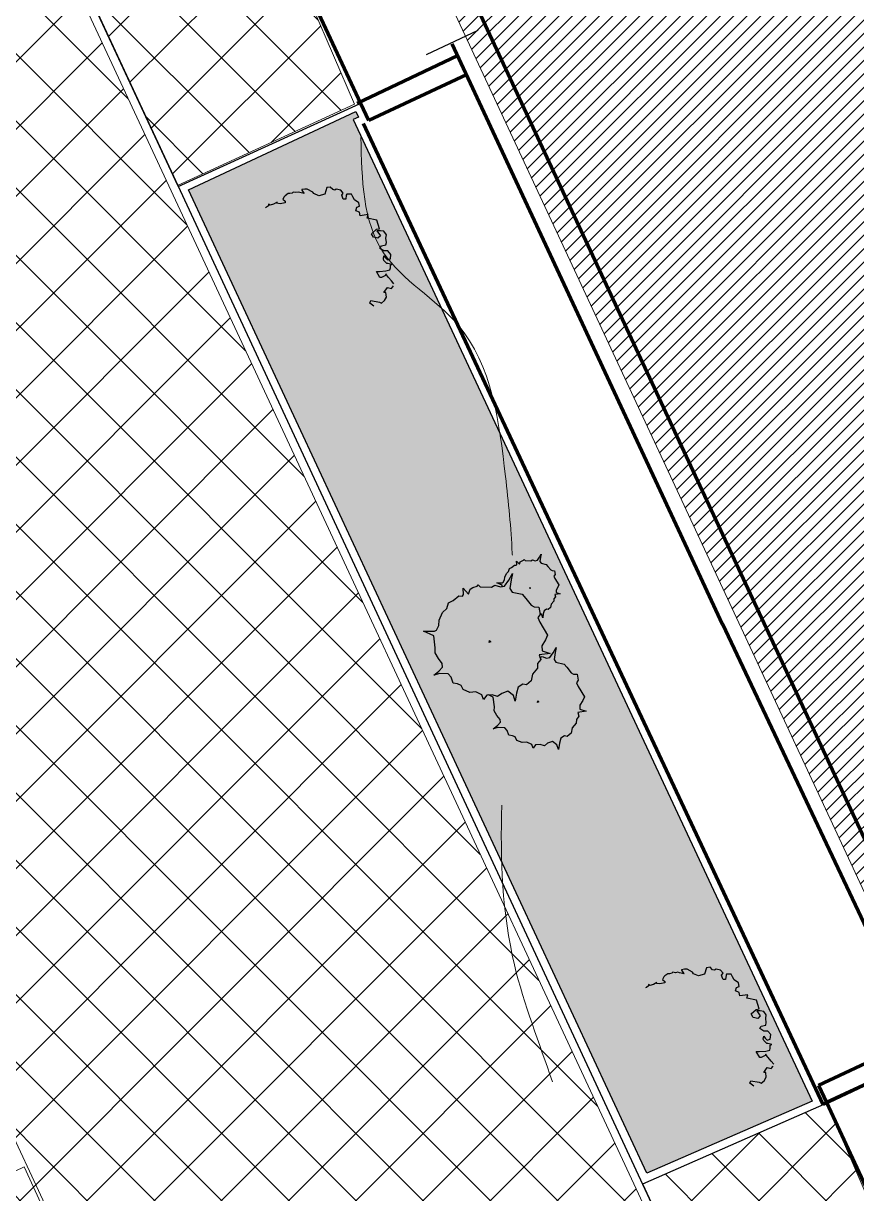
# Model space of a CAD drawing. Header units: millimetres. Extents: x 5637 to 6048, y 3385 to 3927.
# Drawn here: x 5896.75 to 5907.71, y 3644.55 to 3659.94 of the extents above; entities that cross this region are included whole.
import ezdxf

# ---------------------------------------------------------------- set-up
doc = ezdxf.new("R2010")
doc.units = ezdxf.units.MM
for name, color, linetype, lineweight in [('1', 19, 'Continuous', 15), ('door', 150, 'Continuous', 0), ('hatch', 253, 'Continuous', 13), ('road', 19, 'Continuous', 30), ('trees new', 7, 'Continuous', 20), ('wall', 7, 'Continuous', 80)]:
    doc.layers.add(name, color=color, linetype=linetype, lineweight=lineweight)
doc.layers.add('Contour Lines', color=253, linetype='Continuous')
doc.layers.add('plants1', color=7, linetype='Continuous', true_color=0x89ee5d)
pattern_1 = [(45, (2816.3681, -1263.7476), (-0.265165043, 0.265165043), []), (135, (2816.3681, -1263.7476), (-0.79549513, 0.265165043), [0.9375, -0.5625])]
pattern_2 = [(45, (2816.3681, -1263.7476), (-0.44194174, 0.44194174), []), (135, (2816.3681, -1263.7476), (-0.44194174, -0.44194174), [])]

# ---------------------------------------------------------------- blocks, each defined once
blk = doc.blocks.new('695')
at = {"layer": 'plants1'}
h = blk.add_hatch(color=256, dxfattribs=at)
h.set_gradient(color1=(75, 160, 114), color2=(211, 49, 119), rotation=225, name='INVHEMISPHERICAL')
h.paths.add_polyline_path([(2594.806, 4785.635), (2594.839, 4785.591), (2594.883, 4785.547), (2594.949, 4785.569), (2594.96, 4785.668), (2594.894, 4785.745), (2594.806, 4785.745), (2594.718, 4785.8), (2594.751, 4785.855), (2594.85, 4785.877), (2594.861, 4785.932), (2594.85, 4786.02), (2594.861, 4786.097), (2594.806, 4786.174), (2594.729, 4786.185), (2594.652, 4786.185), (2594.729, 4786.075), (2594.674, 4786.02), (2594.575, 4786.042), (2594.531, 4786.119), (2594.641, 4786.218), (2594.707, 4786.229), (2594.651, 4786.419), (2594.435, 4786.463), (2594.457, 4786.54), (2594.282, 4786.513), (2594.271, 4786.59), (2594.19, 4786.625), (2594.212, 4786.702), (2594.267, 4786.724), (2594.256, 4786.801), (2594.157, 4786.867), (2594.124, 4786.933), (2594.091, 4786.988), (2593.992, 4786.988), (2593.981, 4786.966), (2593.97, 4786.878), (2593.915, 4786.878), (2593.904, 4786.9), (2593.882, 4786.966), (2593.915, 4787.01), (2593.86, 4787.076), (2593.761, 4787.098), (2593.728, 4787.076), (2593.684, 4787.087), (2593.629, 4787.142), (2593.552, 4787.131), (2593.508, 4786.988), (2593.376, 4786.955), (2593.266, 4786.999), (2593.244, 4787.032), (2593.124, 4787.098), (2593.069, 4787.098), (2593.003, 4787.087), (2593.003, 4787.076), (2593.047, 4787.01), (2593.058, 4786.999), (2592.959, 4787.021), (2592.926, 4787.032), (2592.871, 4787.021), (2592.816, 4787.032), (2592.794, 4787.01), (2592.739, 4786.999), (2592.717, 4786.999), (2592.706, 4786.999), (2592.64, 4786.955), (2592.618, 4786.933), (2592.585, 4786.878), (2592.64, 4786.834), (2592.64, 4786.801), (2592.53, 4786.779), (2592.453, 4786.79), (2592.464, 4786.812), (2592.387, 4786.768), (2592.31, 4786.746), (2592.277, 4786.768), (2592.277, 4786.735), (2592.233, 4786.702), (2592.211, 4786.691), (2592.145, 4786.658), (2592.145, 4786.603), (2592.145, 4786.559), (2592.134, 4786.526), (2592.101, 4786.504), (2592.046, 4786.493), (2592.002, 4786.416), (2591.958, 4786.383), (2592.057, 4786.35), (2592.079, 4786.328), (2592.068, 4786.284), (2592.013, 4786.284), (2591.947, 4786.273), (2591.837, 4786.24), (2591.837, 4786.229), (2591.826, 4786.174), (2591.738, 4786.13), (2591.727, 4786.108), (2591.76, 4786.009), (2591.771, 4785.943), (2591.771, 4785.811), (2591.771, 4785.8), (2591.705, 4785.789), (2591.639, 4785.822), (2591.639, 4785.756), (2591.65, 4785.723), (2591.672, 4785.657), (2591.76, 4785.679), (2591.727, 4785.591), (2591.683, 4785.547), (2591.639, 4785.536), (2591.628, 4785.481), (2591.65, 4785.437), (2591.672, 4785.459), (2591.705, 4785.404), (2591.65, 4785.349), (2591.617, 4785.338), (2591.584, 4785.272), (2591.595, 4785.129), (2591.65, 4785.118), (2591.672, 4785.184), (2591.782, 4785.129), (2591.892, 4785.096), (2591.848, 4785.053), (2591.76, 4785.042), (2591.727, 4784.932), (2591.727, 4784.921), (2591.782, 4784.866), (2591.859, 4784.844), (2591.837, 4784.8), (2591.837, 4784.668), (2591.826, 4784.602), (2591.914, 4784.558), (2591.991, 4784.613), (2592.024, 4784.646), (2592.123, 4784.569), (2592.101, 4784.448), (2592.057, 4784.426), (2592.156, 4784.272), (2592.189, 4784.228), (2592.288, 4784.195), (2592.42, 4784.239), (2592.508, 4784.184), (2592.563, 4784.096), (2592.475, 4783.953), (2592.508, 4783.887), (2592.596, 4783.821), (2592.794, 4783.865), (2592.937, 4783.909), (2592.859, 4784.03), (2592.86, 4784.041), (2593.091, 4784.041), (2593.124, 4783.964), (2593.058, 4783.931), (2593.025, 4783.854), (2593.08, 4783.821), (2593.168, 4783.81), (2593.201, 4783.799), (2593.277, 4783.843), (2593.299, 4783.865), (2593.376, 4783.832), (2593.442, 4783.81), (2593.541, 4783.777), (2593.596, 4783.81), (2593.651, 4783.865), (2593.684, 4783.876), (2593.761, 4783.898), (2593.772, 4783.92), (2593.739, 4783.986), (2593.684, 4784.03), (2593.706, 4784.074), (2593.75, 4784.118), (2593.849, 4784.085), (2593.926, 4784.041), (2593.992, 4783.997), (2593.926, 4783.942), (2594.091, 4783.92), (2594.146, 4783.997), (2594.124, 4784.041), (2594.058, 4784.107), (2594.124, 4784.151), (2594.212, 4784.151), (2594.311, 4784.118), (2594.377, 4784.184), (2594.377, 4784.305), (2594.388, 4784.338), (2594.531, 4784.36), (2594.542, 4784.327), (2594.597, 4784.404), (2594.619, 4784.459), (2594.586, 4784.536), (2594.498, 4784.602), (2594.52, 4784.657), (2594.707, 4784.624), (2594.751, 4784.602), (2594.817, 4784.657), (2594.861, 4784.734), (2594.85, 4784.833), (2594.806, 4784.833), (2594.883, 4784.943), (2594.971, 4784.921), (2595.015, 4784.976), (2595.026, 4785.02), (2594.971, 4785.085), (2594.905, 4785.162), (2594.861, 4785.217), (2594.85, 4785.239), (2594.839, 4785.206), (2594.751, 4785.162), (2594.718, 4785.162), (2594.641, 4785.294), (2594.707, 4785.294), (2594.85, 4785.305), (2594.938, 4785.327), (2594.949, 4785.371), (2594.949, 4785.437), (2594.982, 4785.448), (2594.894, 4785.47), (2594.872, 4785.47), (2594.806, 4785.536), (2594.795, 4785.569)])
at = {"layer": 'plants1', "color": 3, "linetype": 'Continuous'}
for p, q in [((2592.64, 4786.955), (2592.618, 4786.933)), ((2592.706, 4786.999), (2592.64, 4786.955)), ((2592.717, 4786.999), (2592.706, 4786.999)), ((2592.739, 4786.999), (2592.717, 4786.999)), ((2592.794, 4787.01), (2592.739, 4786.999)), ((2592.816, 4787.032), (2592.794, 4787.01)), ((2592.871, 4787.021), (2592.816, 4787.032)), ((2592.816, 4787.032), (2592.816, 4787.032)), ((2592.926, 4787.032), (2592.871, 4787.021)), ((2592.959, 4787.021), (2592.926, 4787.032)), ((2593.058, 4786.999), (2592.959, 4787.021)), ((2593.069, 4787.098), (2593.003, 4787.087)), ((2593.003, 4787.087), (2593.003, 4787.087)), ((2593.003, 4787.087), (2593.003, 4787.076)), ((2593.003, 4787.076), (2593.047, 4787.01)), ((2593.047, 4787.01), (2593.058, 4786.999)), ((2593.124, 4787.098), (2593.069, 4787.098)), ((2593.244, 4787.032), (2593.124, 4787.098)), ((2593.266, 4786.999), (2593.244, 4787.032)), ((2593.376, 4786.955), (2593.266, 4786.999)), ((2593.508, 4786.988), (2593.376, 4786.955)), ((2593.552, 4787.131), (2593.508, 4786.988)), ((2593.629, 4787.142), (2593.552, 4787.131)), ((2593.684, 4787.087), (2593.629, 4787.142)), ((2593.728, 4787.076), (2593.684, 4787.087)), ((2593.761, 4787.098), (2593.728, 4787.076)), ((2593.86, 4787.076), (2593.761, 4787.098)), ((2593.915, 4787.01), (2593.86, 4787.076)), ((2593.882, 4786.966), (2593.915, 4787.01)), ((2593.904, 4786.9), (2593.882, 4786.966)), ((2593.981, 4786.966), (2593.97, 4786.878)), ((2593.992, 4786.988), (2593.981, 4786.966)), ((2594.091, 4786.988), (2593.992, 4786.988)), ((2594.124, 4786.933), (2594.091, 4786.988)), ((2592.233, 4786.702), (2592.211, 4786.691)), ((2592.277, 4786.735), (2592.233, 4786.702)), ((2592.31, 4786.746), (2592.277, 4786.768)), ((2592.277, 4786.768), (2592.277, 4786.735)), ((2592.387, 4786.768), (2592.31, 4786.746)), ((2592.464, 4786.812), (2592.387, 4786.768)), ((2592.453, 4786.79), (2592.464, 4786.812)), ((2592.53, 4786.779), (2592.453, 4786.79)), ((2592.64, 4786.801), (2592.53, 4786.779)), ((2592.618, 4786.933), (2592.585, 4786.878)), ((2592.585, 4786.878), (2592.64, 4786.834)), ((2592.64, 4786.834), (2592.64, 4786.801)), ((2593.915, 4786.878), (2593.904, 4786.9)), ((2593.97, 4786.878), (2593.915, 4786.878)), ((2594.157, 4786.867), (2594.124, 4786.933)), ((2594.256, 4786.801), (2594.157, 4786.867)), ((2594.19, 4786.625), (2594.212, 4786.702)), ((2594.212, 4786.702), (2594.267, 4786.724)), ((2594.267, 4786.724), (2594.256, 4786.801)), ((2594.267, 4786.592), (2594.19, 4786.625)), ((2594.282, 4786.513), (2594.271, 4786.59)), ((2594.457, 4786.54), (2594.282, 4786.513)), ((2594.435, 4786.463), (2594.457, 4786.54)), ((2594.651, 4786.419), (2594.435, 4786.463)), ((2594.531, 4786.119), (2594.641, 4786.218)), ((2594.641, 4786.218), (2594.707, 4786.229)), ((2594.707, 4786.229), (2594.651, 4786.419)), ((2594.652, 4786.185), (2594.729, 4786.075)), ((2594.729, 4786.185), (2594.652, 4786.185)), ((2594.806, 4786.174), (2594.729, 4786.185)), ((2594.575, 4786.042), (2594.531, 4786.119)), ((2594.674, 4786.02), (2594.575, 4786.042)), ((2594.729, 4786.075), (2594.674, 4786.02)), ((2594.861, 4786.097), (2594.806, 4786.174)), ((2594.85, 4786.02), (2594.861, 4786.097)), ((2594.861, 4785.932), (2594.85, 4786.02)), ((2594.85, 4785.877), (2594.861, 4785.932)), ((2594.718, 4785.8), (2594.751, 4785.855)), ((2594.806, 4785.745), (2594.718, 4785.8)), ((2594.751, 4785.855), (2594.85, 4785.877)), ((2594.894, 4785.745), (2594.806, 4785.745)), ((2594.96, 4785.668), (2594.894, 4785.745)), ((2594.795, 4785.569), (2594.806, 4785.635)), ((2594.806, 4785.536), (2594.795, 4785.569)), ((2594.806, 4785.635), (2594.839, 4785.591)), ((2594.872, 4785.47), (2594.806, 4785.536)), ((2594.839, 4785.591), (2594.883, 4785.547)), ((2594.894, 4785.47), (2594.872, 4785.47)), ((2594.883, 4785.547), (2594.949, 4785.569)), ((2594.982, 4785.448), (2594.894, 4785.47)), ((2594.949, 4785.569), (2594.96, 4785.668)), ((2594.949, 4785.437), (2594.982, 4785.448)), ((2594.949, 4785.371), (2594.949, 4785.437)), ((2594.718, 4785.162), (2594.641, 4785.294)), ((2594.641, 4785.294), (2594.707, 4785.294)), ((2594.707, 4785.294), (2594.85, 4785.305)), ((2594.751, 4785.162), (2594.718, 4785.162)), ((2594.839, 4785.206), (2594.751, 4785.162)), ((2594.85, 4785.239), (2594.839, 4785.206)), ((2594.85, 4785.305), (2594.938, 4785.327)), ((2594.861, 4785.217), (2594.85, 4785.239)), ((2594.905, 4785.162), (2594.861, 4785.217)), ((2594.971, 4785.085), (2594.905, 4785.162)), ((2594.938, 4785.327), (2594.949, 4785.371)), ((2594.806, 4784.833), (2594.883, 4784.943)), ((2594.883, 4784.943), (2594.971, 4784.921)), ((2595.026, 4785.02), (2594.971, 4785.085)), ((2594.971, 4784.921), (2595.015, 4784.976)), ((2594.498, 4784.602), (2594.52, 4784.657)), ((2594.52, 4784.657), (2594.707, 4784.624)), ((2594.751, 4784.602), (2594.817, 4784.657)), ((2594.85, 4784.833), (2594.806, 4784.833)), ((2594.817, 4784.657), (2594.861, 4784.734)), ((2594.861, 4784.734), (2594.85, 4784.833)), ((2594.586, 4784.536), (2594.498, 4784.602)), ((2594.707, 4784.624), (2594.751, 4784.602))]:
    blk.add_line(p, q, dxfattribs=at)
blk = doc.blocks.new('654')
at = {"layer": 'trees new', "color": 94, "lineweight": 30, "true_color": 0x0cac0c}
for points in [[(2858.719, 5028.482), (2858.724, 5028.519), (2858.862, 5028.577), (2858.718, 5028.579), (2858.692, 5028.595), (2858.661, 5028.658), (2858.659, 5028.728), (2858.618, 5028.826), (2858.564, 5028.881), (2858.543, 5028.959), (2858.486, 5028.99), (2858.413, 5029.052), (2858.365, 5029.051), (2858.35, 5029.073), (2858.359, 5029.158), (2858.284, 5029.08), (2858.264, 5029.148), (2858.232, 5029.168), (2858.175, 5029.19), (2858.161, 5029.207), (2858.134, 5029.18), (2857.984, 5029.182), (2857.945, 5029.211), (2857.869, 5029.188), (2857.814, 5029.201), (2857.763, 5029.28), (2857.717, 5029.368), (2857.732, 5029.286), (2857.745, 5029.17), (2857.714, 5029.124), (2857.578, 5029.1), (2857.53, 5029.048), (2857.456, 5028.96), (2857.416, 5028.941), (2857.356, 5028.939), (2857.336, 5028.843), (2857.365, 5028.8), (2857.336, 5028.74), (2857.228, 5028.574), (2857.253, 5028.511), (2857.298, 5028.431), (2857.293, 5028.365), (2857.188, 5028.335), (2857.329, 5028.313), (2857.306, 5028.25), (2857.348, 5028.198), (2857.349, 5028.137), (2857.412, 5028.055), (2857.427, 5027.968), (2857.488, 5027.913), (2857.535, 5027.919), (2857.594, 5027.878), (2857.615, 5027.796), (2857.626, 5027.694), (2857.654, 5027.768), (2857.709, 5027.81)], [(2857.665, 5026.634), (2857.613, 5026.672), (2857.492, 5026.636), (2857.403, 5026.656), (2857.322, 5026.782), (2857.248, 5026.924), (2857.273, 5026.791), (2857.293, 5026.606), (2857.243, 5026.533), (2857.027, 5026.494), (2856.949, 5026.411), (2856.83, 5026.27), (2856.766, 5026.24), (2856.671, 5026.237), (2856.64, 5026.084), (2856.686, 5026.014), (2856.639, 5025.919), (2856.466, 5025.652), (2856.506, 5025.552), (2856.578, 5025.425), (2856.571, 5025.319), (2856.403, 5025.27), (2856.628, 5025.235), (2856.591, 5025.134), (2856.658, 5025.051), (2856.659, 5024.954), (2856.76, 5024.822), (2856.785, 5024.683), (2856.881, 5024.596), (2856.957, 5024.604), (2857.051, 5024.54), (2857.085, 5024.408), (2857.103, 5024.245), (2857.148, 5024.363), (2857.263, 5024.451), (2857.394, 5024.398), (2857.478, 5024.332), (2857.59, 5024.359), (2857.707, 5024.35), (2857.774, 5024.26), (2857.812, 5024.354), (2857.94, 5024.413), (2858.067, 5024.397), (2858.205, 5024.45), (2858.253, 5024.538), (2858.327, 5024.568), (2858.422, 5024.579), (2858.465, 5024.704), (2858.535, 5024.772), (2858.707, 5024.776), (2858.837, 5024.737), (2858.731, 5024.823), (2858.654, 5024.912), (2858.665, 5024.988), (2858.75, 5025.088), (2858.823, 5025.208), (2858.821, 5025.313), (2858.86, 5025.565), (2858.991, 5025.62)]]:
    blk.add_lwpolyline(points, dxfattribs=at)
for points in [[(2857.404, 5026.763), (2857.685, 5026.719), (2857.639, 5026.592), (2857.723, 5026.489), (2857.724, 5026.367), (2857.851, 5026.203), (2857.882, 5026.028), (2858.002, 5025.92), (2858.097, 5025.93), (2858.214, 5025.85), (2858.257, 5025.686), (2858.279, 5025.482), (2858.335, 5025.629), (2858.479, 5025.738), (2858.643, 5025.672), (2858.748, 5025.59), (2858.888, 5025.624), (2859.034, 5025.612), (2859.118, 5025.5), (2859.165, 5025.618), (2859.325, 5025.692), (2859.484, 5025.672), (2859.657, 5025.738), (2859.717, 5025.847), (2859.809, 5025.886), (2859.927, 5025.899), (2859.982, 5026.055), (2860.069, 5026.14), (2860.285, 5026.145), (2860.446, 5026.097), (2860.314, 5026.204), (2860.218, 5026.315), (2860.231, 5026.411), (2860.338, 5026.535), (2860.429, 5026.686), (2860.427, 5026.817), (2860.476, 5027.132), (2860.752, 5027.246), (2860.462, 5027.252), (2860.411, 5027.284), (2860.349, 5027.408), (2860.345, 5027.548), (2860.264, 5027.745), (2860.155, 5027.855), (2860.114, 5028.01), (2859.999, 5028.072), (2859.853, 5028.197), (2859.757, 5028.196), (2859.728, 5028.239), (2859.745, 5028.41), (2859.594, 5028.252), (2859.555, 5028.389), (2859.491, 5028.428), (2859.378, 5028.472), (2859.35, 5028.507), (2859.296, 5028.454), (2858.995, 5028.458), (2858.916, 5028.515), (2858.765, 5028.47), (2858.654, 5028.495), (2858.553, 5028.653), (2858.461, 5028.83), (2858.491, 5028.665), (2858.517, 5028.433), (2858.455, 5028.342), (2858.184, 5028.293), (2858.087, 5028.189), (2857.938, 5028.013), (2857.858, 5027.976), (2857.739, 5027.972), (2857.7, 5027.78), (2857.758, 5027.693), (2857.699, 5027.574), (2857.483, 5027.24), (2857.533, 5027.115), (2857.623, 5026.956), (2857.614, 5026.824)], [(2857.973, 5028.464), (2857.993, 5028.452), (2857.99, 5028.48)], [(2858.974, 5027.021), (2859.012, 5026.997), (2859.006, 5027.053)], [(2857.659, 5025.477), (2857.69, 5025.458), (2857.685, 5025.502)]]:
    blk.add_lwpolyline(points, close=True, dxfattribs=at)
blk = doc.blocks.new('4125')
at = {"lineweight": 20, "ltscale": 0.5}
for p, q in [((3321.433, 4942.257), (3328.195, 4927.756)), ((3321.392, 4940.45), (3322.081, 4940.771)), ((3322.081, 4940.771), (3322.402, 4940.083))]:
    blk.add_line(p, q, dxfattribs=at)

msp = doc.modelspace()

# ---------------------------------------------------------------- hatches: boundary and pattern name
at = {"layer": 'hatch'}
h = msp.add_hatch(dxfattribs=at)
h.set_pattern_fill('ANSI37', color=256, scale=5, style=0)
h.set_pattern_definition(pattern_2)
edge = h.paths.add_edge_path()
edge.add_line((5825.959, 3727.53), (5824.661, 3726.848))
edge.add_line((5824.661, 3726.848), (5824.633, 3726.83))
edge.add_line((5824.633, 3726.83), (5832.542, 3710.894))
edge.add_arc((5842.826, 3718.231), 12.633, 215.5093, 246.4014)
edge.add_line((5837.769, 3706.655), (5873.946, 3691.476))
edge.add_arc((5876.095, 3696.599), 5.556, 247.2383, 292.4085)
edge.add_line((5878.213, 3691.463), (5912.268, 3707.343))
edge.add_line((5912.268, 3707.343), (5953.931, 3618.863))
edge.add_arc((5958.321, 3620.931), 4.852, 205.2152, 299.5026)
edge.add_line((5960.711, 3616.707), (5960.014, 3617.927))
edge.add_arc((5958.43, 3620.892), 3.362, 202.8338, 298.1028, ccw=False)
edge.add_line((5955.332, 3619.588), (5955.38, 3619.719))
edge.add_line((5955.38, 3619.719), (5912.987, 3709.333))
edge.add_line((5912.987, 3709.333), (5876.811, 3692.556))
edge.add_arc((5875.942, 3694.43), 2.065, 262.0917, 294.8805, ccw=False)
edge.add_line((5875.658, 3692.384), (5854.574, 3701.231))
edge.add_line((5854.574, 3701.231), (5838.224, 3708.092))
edge.add_arc((5842.149, 3717.446), 10.144, 205.3505, 247.2355, ccw=False)
edge.add_arc((5704.39, 3652.179), 142.294, 25.35045, 26.55666)
edge.add_arc((6385.682, 3992.7), 619.359, 205.34932, 206.556661, ccw=False)
at = {"layer": 'hatch', "true_color": 0xcd8532}
h = msp.add_hatch(dxfattribs=at)
h.set_pattern_fill('ANSI31', color=23, style=0)
h.set_pattern_definition([(45, (2816.36809, -1263.74761), (-0.0883883476, 0.0883883476), [])])
h.paths.add_polyline_path([(5886.144, 3687.763), (5905.502, 3696.79), (5909.712, 3687.763), (5908.035, 3686.982), (5934.54, 3630.142), (5938.346, 3631.917), (5942.502, 3623.004), (5919.972, 3612.498), (5919.8, 3612.873), (5918.641, 3613.295), (5918.607, 3613.201), (5918.597, 3613.205), (5919.085, 3614.545), (5917.855, 3614.993), (5917.82, 3614.899), (5917.811, 3614.903), (5918.297, 3616.237), (5917.066, 3616.685), (5917.032, 3616.591), (5917.022, 3616.595), (5917.477, 3617.846), (5917.261, 3618.309), (5916.114, 3618.728), (5916.079, 3618.633), (5916.07, 3618.637), (5916.549, 3619.953), (5915.327, 3620.398), (5915.293, 3620.304), (5915.284, 3620.307), (5915.659, 3621.338), (5919.622, 3623.186), (5893.117, 3680.025), (5890.353, 3678.736), (5888.734, 3682.207), (5889.077, 3682.367), (5887.573, 3682.914), (5887.481, 3682.842), (5887.446, 3682.854), (5887.929, 3684.181), (5886.707, 3684.624), (5886.673, 3684.53), (5886.664, 3684.533), (5887.151, 3685.873), (5885.886, 3686.227), (5886.313, 3687.4)])
at = {"layer": 'hatch', "true_color": 0xfacfb6}
h = msp.add_hatch(dxfattribs=at)
h.set_pattern_fill('ANSI37', color=254, scale=5, style=0)
h.set_pattern_definition(pattern_2)
edge = h.paths.add_edge_path()
edge.add_line((5878.829, 3678.671), (5875.803, 3683.321))
edge.add_line((5875.803, 3683.321), (5872.515, 3685.988))
edge.add_line((5872.515, 3685.988), (5856.784, 3692.726))
edge.add_line((5856.784, 3692.726), (5853.899, 3685.821))
edge.add_line((5853.899, 3685.821), (5870.749, 3641.341))
edge.add_line((5870.749, 3641.341), (5871.554, 3641.709))
edge.add_line((5871.554, 3641.709), (5872.192, 3640.575))
edge.add_line((5872.192, 3640.575), (5875.639, 3632.801))
edge.add_line((5875.639, 3632.801), (5874.822, 3632.427))
edge.add_line((5874.822, 3632.427), (5874.947, 3632.154))
edge.add_line((5874.947, 3632.154), (5869.994, 3629.887))
edge.add_line((5869.994, 3629.887), (5880.512, 3607.185))
edge.add_line((5880.512, 3607.185), (5890.723, 3611.96))
edge.add_line((5890.723, 3611.96), (5892.663, 3611.353))
edge.add_line((5892.663, 3611.353), (5903.03, 3607.838))
edge.add_line((5903.03, 3607.838), (5904.521, 3604.702))
edge.add_line((5904.521, 3604.702), (5908.078, 3597.417))
edge.add_line((5908.078, 3597.417), (5909.035, 3595.275))
edge.add_line((5909.035, 3595.275), (5900.443, 3591.019))
edge.add_line((5900.443, 3591.019), (5903.882, 3583.645))
edge.add_line((5903.882, 3583.645), (5910.274, 3586.625))
edge.add_line((5910.274, 3586.625), (5909.697, 3591.484))
edge.add_line((5909.697, 3591.484), (5920.318, 3596.68))
edge.add_line((5920.318, 3596.68), (5924.14, 3594.674))
edge.add_line((5924.14, 3594.674), (5930.823, 3597.795))
edge.add_line((5930.823, 3597.795), (5929.982, 3599.687))
edge.add_line((5929.982, 3599.687), (5928.81, 3600.057))
edge.add_line((5928.81, 3600.057), (5928.945, 3600.47))
edge.add_line((5928.945, 3600.47), (5924.276, 3602.176))
edge.add_line((5924.276, 3602.176), (5920.393, 3610.824))
edge.add_line((5920.393, 3610.824), (5918.609, 3609.885))
edge.add_line((5918.609, 3609.885), (5913.336, 3620.953))
edge.add_line((5913.336, 3620.953), (5915.389, 3621.936))
edge.add_line((5915.389, 3621.936), (5915.04, 3622.671))
edge.add_line((5915.04, 3622.671), (5889.656, 3677.108))
edge.add_arc((5887.979, 3680.619), 3.891, 203.5527, 295.535, ccw=False)
edge.add_line((5884.412, 3679.064), (5883.681, 3680.763))
edge.add_arc((5868.422, 3709.49), 32.529, 288.6599, 297.9765, ccw=False)
at = {"layer": 'hatch'}
h = msp.add_hatch(dxfattribs=at)
h.set_pattern_fill('ANSI37', color=256, scale=5, style=0)
h.set_pattern_definition(pattern_2)
h.paths.add_polyline_path([(5897.576, 3660.378), (5899.997, 3661.439), (5901.105, 3658.873), (5898.775, 3657.806)])
h = msp.add_hatch(dxfattribs=at)
h.set_pattern_fill('ANSI37', color=256, scale=5, style=0)
h.set_pattern_definition(pattern_2)
h.paths.add_polyline_path([(5904.897, 3644.678), (5907.318, 3645.739), (5908.426, 3643.173), (5906.096, 3642.105)])
at = {"layer": 'plants1'}
h = msp.add_hatch(dxfattribs=at)
h.set_pattern_fill('ANSI38', color=256, scale=3, style=0)
h.set_pattern_definition(pattern_1)
edge = h.paths.add_edge_path()
edge.add_line((5897.406, 3740.542), (5897.69, 3738.928))
edge.add_line((5897.69, 3738.928), (5879.975, 3734.087))
edge.add_line((5879.975, 3734.087), (5854.544, 3722.537))
edge.add_line((5854.544, 3722.537), (5855.921, 3719.594))
edge.add_line((5855.921, 3719.594), (5855.304, 3719.452))
edge.add_line((5855.304, 3719.452), (5854.401, 3721.635))
edge.add_line((5854.401, 3721.635), (5848.465, 3718.93))
edge.add_line((5848.465, 3718.93), (5850.839, 3713.424))
edge.add_line((5850.839, 3713.424), (5842.699, 3709.94))
edge.add_line((5842.699, 3709.94), (5839.802, 3715.921))
edge.add_line((5839.802, 3715.921), (5834.577, 3713.547))
edge.add_arc((5835.258, 3712.049), 1.645, 114.4309, 325.875)
edge.add_line((5836.619, 3711.127), (5856.472, 3702.488))
edge.add_line((5856.472, 3702.488), (5867.063, 3707.377))
edge.add_arc((5873.087, 3706.691), 6.063, 121.0494, 173.5092, ccw=False)
edge.add_line((5869.96, 3711.886), (5868.63, 3714.781))
edge.add_line((5868.63, 3714.781), (5869.722, 3716.205))
edge.add_line((5869.722, 3716.205), (5871.955, 3719.006))
edge.add_line((5871.955, 3719.006), (5876.44, 3722.77))
edge.add_line((5876.44, 3722.77), (5878.957, 3724.099))
edge.add_line((5878.957, 3724.099), (5882.852, 3726.045))
edge.add_line((5882.852, 3726.045), (5887.411, 3727.279))
edge.add_line((5887.411, 3727.279), (5891.59, 3727.564))
edge.add_line((5891.59, 3727.564), (5894.367, 3727.801))
edge.add_line((5894.367, 3727.801), (5896.124, 3727.468))
edge.add_line((5896.124, 3727.468), (5897.406, 3724.716))
edge.add_line((5897.406, 3724.716), (5899.924, 3725.048))
edge.add_line((5899.924, 3725.048), (5902.583, 3724.288))
edge.add_line((5902.583, 3724.288), (5904.293, 3722.627))
edge.add_line((5904.293, 3722.627), (5905.148, 3721.156))
edge.add_line((5905.148, 3721.156), (5905.433, 3718.877))
edge.add_line((5905.433, 3718.877), (5905.034, 3716.996))
edge.add_line((5905.034, 3716.996), (5903.805, 3714.931))
edge.add_line((5903.805, 3714.931), (5902.107, 3713.142))
edge.add_line((5902.107, 3713.142), (5904.825, 3706.694))
edge.add_line((5904.825, 3706.694), (5913.602, 3710.951))
edge.add_line((5913.602, 3710.951), (5916.989, 3704.038))
edge.add_line((5916.989, 3704.038), (5916.039, 3703.468))
edge.add_line((5916.039, 3703.468), (5955.399, 3619.772))
edge.add_arc((5958.514, 3621.237), 3.442, 205.1864, 296.568)
edge.add_line((5960.054, 3618.158), (5960.718, 3616.734))
edge.add_line((5960.718, 3616.734), (5970.054, 3621.193))
edge.add_line((5970.054, 3621.193), (5969.567, 3622.223))
edge.add_line((5969.567, 3622.223), (5974.517, 3624.736))
edge.add_line((5974.517, 3624.736), (5976.902, 3619.604))
edge.add_line((5976.902, 3619.604), (5973.215, 3617.867))
edge.add_line((5973.215, 3617.867), (5974.596, 3615.201))
edge.add_line((5974.596, 3615.201), (5975.945, 3615.83))
edge.add_line((5975.945, 3615.83), (5983.474, 3599.69))
edge.add_line((5983.474, 3599.69), (5982.171, 3599.086))
edge.add_line((5982.171, 3599.086), (5986.474, 3589.776))
edge.add_line((5986.474, 3589.776), (5989.056, 3590.759))
edge.add_line((5989.056, 3590.759), (5986.295, 3595.671))
edge.add_line((5986.295, 3595.671), (5986.825, 3610.766))
edge.add_line((5986.825, 3610.766), (5987.3, 3617.696))
edge.add_line((5987.3, 3617.696), (5954.74, 3636.972))
edge.add_line((5954.74, 3636.972), (5927.557, 3685.881))
edge.add_line((5927.557, 3685.881), (5923.14, 3693.618))
edge.add_line((5923.14, 3693.618), (5917.569, 3703.578))
edge.add_line((5917.569, 3703.578), (5922.936, 3711.078))
edge.add_line((5922.936, 3711.078), (5922.789, 3717.743))
edge.add_line((5922.789, 3717.743), (5908.778, 3729.752))
edge.add_line((5908.778, 3729.752), (5898.459, 3739.013))
edge.add_line((5898.459, 3739.013), (5897.652, 3740.296))
edge.add_line((5897.652, 3740.296), (5897.059, 3741.366))
edge.add_line((5897.059, 3741.366), (5897.406, 3740.542))
h = msp.add_hatch(dxfattribs=at)
h.set_pattern_fill('ANSI38', color=256, scale=3, style=0)
h.set_pattern_definition(pattern_1)
edge = h.paths.add_edge_path()
edge.add_line((5867.34, 3539.402), (5867.92, 3539.013))
edge.add_line((5867.92, 3539.013), (5868.308, 3538.645))
edge.add_line((5868.308, 3538.645), (5868.752, 3538.148))
edge.add_line((5868.752, 3538.148), (5869.041, 3537.742))
edge.add_line((5869.041, 3537.742), (5873.636, 3527.954))
edge.add_line((5873.636, 3527.954), (5903.83, 3542.008))
edge.add_line((5903.83, 3542.008), (5918.292, 3541.262))
edge.add_line((5918.292, 3541.262), (5941.162, 3551.495))
edge.add_line((5941.162, 3551.495), (5950.483, 3563.852))
edge.add_line((5950.483, 3563.852), (5964.275, 3570.231))
edge.add_line((5964.275, 3570.231), (5965.741, 3570.87))
edge.add_arc((5969.427, 3564.866), 7.045, 27.8009, 121.5464, ccw=False)
edge.add_arc((5969.675, 3565.205), 6.671, -45.7784, 26.2211, ccw=False)
edge.add_line((5974.327, 3560.424), (5968.693, 3565.053))
edge.add_line((5968.693, 3565.053), (5960.295, 3566.736))
edge.add_line((5960.295, 3566.736), (5952.863, 3563.409))
edge.add_line((5952.863, 3563.409), (5951.176, 3562.582))
edge.add_line((5951.176, 3562.582), (5942, 3550.445))
edge.add_line((5942, 3550.445), (5918.535, 3539.942))
edge.add_line((5918.535, 3539.942), (5904.708, 3540.697))
edge.add_line((5904.708, 3540.697), (5873.015, 3526.282))
edge.add_line((5873.015, 3526.282), (5867.474, 3538.114))
edge.add_line((5867.474, 3538.114), (5850.757, 3543.697))
edge.add_line((5850.757, 3543.697), (5843.662, 3553.614))
edge.add_arc((5860.091, 3565.369), 20.202, 201.3953, 215.5839, ccw=False)
edge.add_line((5841.281, 3557.999), (5825.633, 3591.334))
edge.add_line((5825.633, 3591.334), (5826.243, 3603.828))
edge.add_line((5826.243, 3603.828), (5807.932, 3643.213))
edge.add_line((5807.932, 3643.213), (5807.544, 3643.019))
edge.add_line((5807.544, 3643.019), (5797.983, 3663.178))
edge.add_line((5797.983, 3663.178), (5798.221, 3663.231))
edge.add_line((5798.221, 3663.231), (5798.431, 3663.244))
edge.add_arc((5796.471, 3658.681), 4.965, 43.2819, 66.7604, ccw=False)
edge.add_arc((5798.419, 3659.931), 2.724, 20.3316, 52.2783, ccw=False)
edge.add_line((5800.974, 3660.877), (5827.02, 3605.063))
edge.add_arc((5822.581, 3602.992), 4.898, -5.6385, 25.0165, ccw=False)
edge.add_line((5827.456, 3602.511), (5827.027, 3592.341))
edge.add_arc((5831.442, 3591.753), 4.454, 172.4152, 196.7576)
edge.add_line((5827.177, 3590.469), (5842.181, 3557.926))
edge.add_line((5842.181, 3557.926), (5843.932, 3555.588))
edge.add_line((5843.932, 3555.588), (5844.458, 3554.733))
edge.add_line((5844.458, 3554.733), (5845.512, 3553.146))
edge.add_line((5845.512, 3553.146), (5846.227, 3552.147))
edge.add_line((5846.227, 3552.147), (5850.021, 3546.975))
edge.add_arc((5853.593, 3549.596), 4.43, 216.2648, 225.9659)
edge.add_arc((5856.006, 3552.091), 7.901, 225.9659, 233.1983)
edge.add_arc((5852.865, 3547.894), 2.659, 233.1983, 246.1025)
edge.add_arc((5864.548, 3574.26), 31.498, 246.1025, 247.3946)
edge.add_line((5852.441, 3545.182), (5866.919, 3539.623))
edge.add_line((5866.919, 3539.623), (5867.34, 3539.402))
h = msp.add_hatch(dxfattribs=at)
h.set_pattern_fill('ANSI38', color=256, scale=3, style=0)
h.set_pattern_definition(pattern_1)
edge = h.paths.add_edge_path()
edge.add_line((5725.364, 3655.929), (5797.285, 3662.691))
edge.add_line((5797.285, 3662.691), (5824.807, 3603.238))
edge.add_line((5824.807, 3603.238), (5824.228, 3590.88))
edge.add_line((5824.228, 3590.88), (5841.23, 3554.438))
edge.add_line((5841.23, 3554.438), (5849.602, 3542.469))
edge.add_line((5849.602, 3542.469), (5866.561, 3537.067))
edge.add_line((5866.561, 3537.067), (5872.441, 3524.382))
edge.add_line((5872.441, 3524.382), (5904.707, 3539.095))
edge.add_line((5904.707, 3539.095), (5918.188, 3538.464))
edge.add_line((5918.188, 3538.464), (5942.734, 3549.513))
edge.add_line((5942.734, 3549.513), (5952.304, 3561.86))
edge.add_line((5952.304, 3561.86), (5960.573, 3565.61))
edge.add_line((5960.573, 3565.61), (5967.929, 3564.035))
edge.add_line((5967.929, 3564.035), (5968.822, 3563.47))
edge.add_line((5968.822, 3563.47), (5964.54, 3561.462))
edge.add_line((5964.54, 3561.462), (5955.845, 3557.471))
edge.add_line((5955.845, 3557.471), (5946.359, 3544.948))
edge.add_line((5946.359, 3544.948), (5919.845, 3533.075))
edge.add_line((5919.845, 3533.075), (5906.098, 3533.757))
edge.add_line((5906.098, 3533.757), (5874.594, 3519.437))
edge.add_arc((5872.372, 3524.323), 5.368, 204.0277, 294.4439, ccw=False)
edge.add_line((5867.469, 3522.138), (5862.463, 3532.33))
edge.add_line((5862.463, 3532.33), (5846.443, 3537.982))
edge.add_line((5846.443, 3537.982), (5836.473, 3552.342))
edge.add_line((5836.473, 3552.342), (5835.014, 3554.644))
edge.add_line((5835.014, 3554.644), (5818.867, 3589.841))
edge.add_line((5818.867, 3589.841), (5819.521, 3602.274))
edge.add_line((5819.521, 3602.274), (5801.553, 3640.604))
edge.add_line((5801.553, 3640.604), (5788.295, 3640.187))
edge.add_line((5788.295, 3640.187), (5786.912, 3635.335))
edge.add_line((5786.912, 3635.335), (5741.72, 3631.437))
edge.add_line((5741.72, 3631.437), (5726.648, 3641.007))
edge.add_line((5726.648, 3641.007), (5725.364, 3655.929))
at = {"layer": 'trees new'}
h = msp.add_hatch(color=256, dxfattribs=at)
h.set_gradient(color1=(143, 206, 95), color2=(187, 225, 157), one_color=1, tint=0.75, name='SPHERICAL')
h.paths.add_polyline_path([(5898.918, 3657.746), (5901.121, 3658.777), (5901.158, 3658.704), (5901.087, 3658.673), (5907.128, 3645.765), (5904.951, 3644.817)])

# ---------------------------------------------------------------- linework, layer by layer
at = {"layer": 'Contour Lines', "lineweight": 5, "ltscale": 0.5}
for points, knots in [([(5901.188, 3658.436), (5901.201, 3657.882), (5901.223, 3656.838), (5902.853, 3655.94), (5903.057, 3654.319), (5903.165, 3653.296), (5903.18, 3652.953), (5903.181, 3652.944)], [0, 0, 0, 0, 3.087742, 5.819407, 9.991108, 12.01895, 12.07085, 12.07085, 12.07085, 12.07085]), ([(5903.043, 3649.658), (5903.02, 3648.944), (5903.067, 3647.702), (5903.535, 3646.53), (5903.709, 3646.018)], [18.593751, 18.593751, 18.593751, 18.593751, 22.850123, 26.081945, 26.081945, 26.081945, 26.081945])]:
    msp.add_open_spline(points, degree=3, knots=knots, dxfattribs=at)
at = {"layer": 'door', "color": 7, "lineweight": 30}
msp.add_line((5902.725, 3659.843), (5902.045, 3659.525), dxfattribs=at)
at = {"layer": 'hatch'}
for points in [[(5919.622, 3623.186), (5893.117, 3680.025), (5890.353, 3678.736), (5888.734, 3682.207), (5889.077, 3682.367), (5887.573, 3682.914), (5887.481, 3682.842), (5887.446, 3682.854), (5887.929, 3684.181), (5886.707, 3684.624), (5886.673, 3684.53), (5886.664, 3684.533), (5887.151, 3685.873), (5885.886, 3686.227), (5886.313, 3687.4), (5886.144, 3687.763), (5905.502, 3696.79), (5909.712, 3687.763)], [(5897.576, 3660.378), (5899.997, 3661.439), (5901.105, 3658.873), (5898.775, 3657.806), (5897.576, 3660.378)], [(5904.897, 3644.678), (5907.318, 3645.739), (5908.426, 3643.173), (5906.096, 3642.105), (5904.897, 3644.678)]]:
    msp.add_lwpolyline(points, dxfattribs=at)
at = {"layer": 'hatch', "color": 255, "lineweight": 80}
msp.add_lwpolyline([(5920.02, 3623.041), (5893.262, 3680.424), (5890.498, 3679.135), (5889.133, 3682.062), (5889.86, 3682.401), (5887.865, 3683.127), (5888.314, 3684.36), (5887.083, 3684.807), (5887.544, 3686.075), (5886.279, 3686.428), (5886.638, 3687.414), (5886.542, 3687.618), (5905.357, 3696.392), (5909.313, 3687.908), (5907.636, 3687.127), (5934.394, 3629.744)], dxfattribs=at)
at = {"layer": 'hatch', "color": 254}
msp.add_lwpolyline([(5915.04, 3622.671), (5889.656, 3677.108, -0.424384), (5884.412, 3679.064), (5883.681, 3680.763, -0.040674), (5878.829, 3678.671), (5875.803, 3683.321), (5872.515, 3685.988), (5856.784, 3692.726), (5853.899, 3685.821), (5870.749, 3641.341), (5871.554, 3641.709), (5872.192, 3640.575), (5875.639, 3632.801), (5874.822, 3632.427), (5874.947, 3632.154), (5869.994, 3629.887), (5880.512, 3607.185), (5890.723, 3611.96), (5892.663, 3611.353), (5903.03, 3607.838), (5904.521, 3604.702), (5908.078, 3597.417)], format="xyb", dxfattribs=at)
at = {"layer": 'plants1'}
msp.add_lwpolyline([(5898.918, 3657.746), (5901.121, 3658.777), (5901.158, 3658.704), (5901.087, 3658.673), (5907.128, 3645.765), (5904.951, 3644.817)], close=True, dxfattribs=at)
at = {"layer": 'road', "lineweight": 30, "ltscale": 0.5}
for points in [[(5889.987, 3676.69), (5915.125, 3622.694)], [(5898.786, 3657.793), (5901.172, 3658.88)], [(5904.897, 3644.678), (5907.323, 3645.741)]]:
    msp.add_lwpolyline(points, dxfattribs=at)
at = {"layer": 'wall', "lineweight": 90}
for p, q in [((5901.188, 3658.885), (5900.004, 3661.423)), ((5902.99, 3658.38), (5902.39, 3659.667)), ((5901.138, 3658.889), (5902.461, 3659.513)), ((5902.58, 3659.259), (5901.293, 3658.659)), ((5901.293, 3658.659), (5901.188, 3658.885)), ((5905.517, 3652.96), (5902.99, 3658.38)), ((5905.948, 3652.036), (5905.517, 3652.96)), ((5905.948, 3652.036), (5908.714, 3646.176)), ((5908.522, 3646.583), (5907.21, 3645.971)), ((5908.629, 3646.357), (5907.269, 3645.722)), ((5908.602, 3646.344), (5907.315, 3645.744)), ((5907.21, 3645.971), (5907.315, 3645.744)), ((5907.21, 3645.971), (5907.315, 3645.744)), ((5907.315, 3645.745), (5908.499, 3643.206))]:
    msp.add_line(p, q, dxfattribs=at)
msp.add_lwpolyline([(5907.269, 3645.722), (5901.222, 3658.622)], dxfattribs=at)

# ---------------------------------------------------------------- block references
at = {"layer": '1', "ltscale": 0.2}
msp.add_blockref('4125', (2574.675, -1295.872), dxfattribs=at)
at = {"layer": 'plants1', "color": 4, "lineweight": 30, "xscale": 0.599999999999909, "yscale": 0.599999999999909, "zscale": 0.599999999999909}
for p in [(4344.608, 785.498), (4349.605, 775.239)]:
    msp.add_blockref('695', p, dxfattribs=at)
at = {"layer": 'trees new', "color": 94, "lineweight": 70, "true_color": 0x0cac0c, "xscale": -0.4999999999997656, "yscale": 0.5, "zscale": 0.5, "rotation": 358.1999999999984}
msp.add_blockref('654', (7252.727, 1094.634), dxfattribs=at)

doc.saveas('drawing.dxf')
